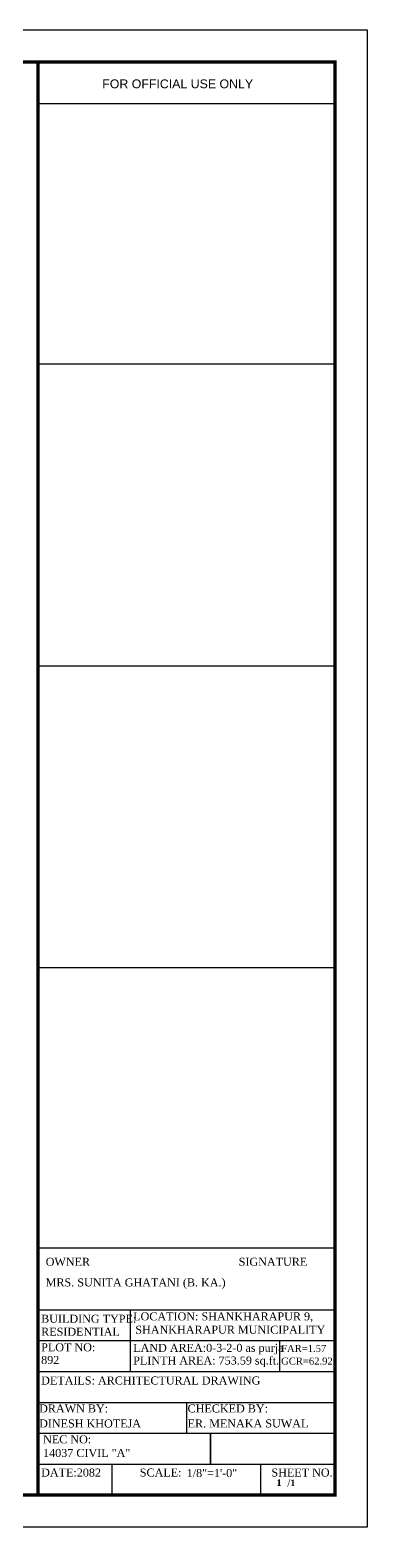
# Model space of a CAD drawing. Header units: inches. Extents: x -10117506 to -5032697, y -6529230 to -3253155.
# Drawn here: x -5046059 to -5045554, y -3262045 to -3259800 of the extents above; entities that cross this region are included whole.
import ezdxf

# ---------------------------------------------------------------- set-up
doc = ezdxf.new("R2010")
doc.units = ezdxf.units.IN
doc.header["$LTSCALE"] = 2
doc.header["$MEASUREMENT"] = 0
doc.layers.get('0').update_dxf_attribs({"linetype": 'CONTINUOUS'})
for name, color, linetype, lineweight in [('A-WALL', 5, 'CONTINUOUS', 35), ('TEXT', 181, 'CONTINUOUS', 25), ('Text 0.200', 122, 'CONTINUOUS', 20)]:
    doc.layers.add(name, color=color, linetype=linetype, lineweight=lineweight)
doc.styles.add('ordinary', font='times.ttf')
doc.styles.get("Standard").update_dxf_attribs({"font": 'ARIALN.TTF'})
doc.styles.add('titles', font='arial.ttf')

msp = doc.modelspace()

# ---------------------------------------------------------------- linework, layer by layer
for p, q in [((-5046047, -3259910.2), (-5045602.3, -3259910.2)), ((-5046047, -3260300.6), (-5045602.3, -3260300.6)), ((-5046047, -3260753.3), (-5045602.3, -3260753.3)), ((-5046047, -3261206), (-5045602.3, -3261206)), ((-5046047, -3261626.3), (-5045602.3, -3261626.3))]:
    msp.add_line(p, q)
msp.add_lwpolyline([(-5048729.1, -3262044.9), (-5048729.1, -3259799.8), (-5045554.3, -3259799.8), (-5045554.3, -3262044.9)], close=True)
at = {"const_width": 4.8}
msp.add_lwpolyline([(-5045602.3, -3261996.9), (-5045602.3, -3259847.8), (-5048585.1, -3259847.8), (-5048585.1, -3261996.9)], close=True, dxfattribs=at)
msp.add_lwpolyline([(-5046047, -3261996.9), (-5046047, -3259847.8)], dxfattribs=at)
at = {"layer": 'A-WALL', "ltscale": 50}
msp.add_line((-5045788.4, -3261904.2), (-5045788.4, -3261950.5), dxfattribs=at)
at = {"layer": 'TEXT'}
for p, q in [((-5046047, -3261718.9), (-5045602.3, -3261718.9)), ((-5045909.1, -3261718.9), (-5045909.1, -3261811.6)), ((-5046047, -3261765.3), (-5045602.3, -3261765.3)), ((-5045685.2, -3261765.3), (-5045685.2, -3261811.6)), ((-5046047, -3261811.6), (-5045602.3, -3261811.6)), ((-5046047, -3261857.9), (-5045602.3, -3261857.9)), ((-5045824.6, -3261857.9), (-5045824.6, -3261904.3)), ((-5046047, -3261904.2), (-5045602.3, -3261904.2)), ((-5046047, -3261950.5), (-5045602.3, -3261950.5)), ((-5045935.8, -3261996.9), (-5045935.8, -3261950.5)), ((-5045713.5, -3261996.9), (-5045713.5, -3261950.5))]:
    msp.add_line(p, q, dxfattribs=at)

# ---------------------------------------------------------------- texts
at = {"insert": (-5045950.7, -3259874), "char_height": 13.228, "attachment_point": 1, "style": 'titles'}
msp.add_mtext('FOR OFFICIAL USE ONLY', dxfattribs=at)
at = {"insert": (-5045713.5, -3261959.6), "char_height": 6.5423, "width": 86.843, "attachment_point": 1}
msp.add_mtext('\\A1;{\\fTimes New Roman|b1|i0|c0|p18;\\H1.2367x;\\P\\pi29.76545;\\H0.80859x;    \\fBookman Old Style|b0|i0|c0|p18;\\H1.6907x;/\\fBookman Old Style|b1|i0|c0|p18;\\H0.86414x;1\\fArial|b1|i0|c0|p34;\\H1.2047x; \\H0.8998x;   }', dxfattribs=at)
at = {"layer": 'TEXT', "style": 'ordinary'}
for s, height, p in [('OWNER', 12, (-5046035.4, -3261653)), ('SIGNATURE', 12, (-5045746.5, -3261653)), ('MRS. SUNITA GHATANI (B. KA.)', 12, (-5046035.4, -3261684)), ('BUILDING TYPE:  ', 12, (-5046042.2, -3261738.4)), ('LOCATION: SHANKHARAPUR 9,', 12, (-5045904.4, -3261734.9)), ('RESIDENTIAL', 12, (-5046042.2, -3261757.9)), ('SHANKHARAPUR MUNICIPALITY', 12, (-5045901.2, -3261754.9)), ('PLOT NO: ', 12, (-5046042.2, -3261781.3)), ('LAND AREA:0-3-2-0 as purja', 12, (-5045904.4, -3261782.1)), ('FAR=1.57', 10.5, (-5045682.9, -3261782.2)), ('892', 12, (-5046042.2, -3261800.3)), ('PLINTH AREA: 753.59 sq.ft.', 12, (-5045904.4, -3261801.1)), ('GCR=62.92', 10.5, (-5045682.9, -3261801.2)), ('DETAILS: ARCHITECTURAL DRAWING ', 12, (-5046042.2, -3261831.1)), ('DRAWN BY:', 12, (-5046045.2, -3261873)), ('CHECKED BY: ', 12, (-5045822.9, -3261873)), ('DINESH KHOTEJA', 12, (-5046045.2, -3261895.5)), ('ER. MENAKA SUWAL', 12, (-5045822.9, -3261895.5)), ('NEC NO:', 12, (-5046039.3, -3261919.3)), ('14037 CIVIL "A"', 12, (-5046039.3, -3261939.7)), ('DATE:2082', 12, (-5046042.2, -3261969.1)), ('SCALE:', 12, (-5045894.5, -3261969.1)), ('SHEET NO.', 12, (-5045697.4, -3261969.1))]:
    msp.add_text(s, height=height, dxfattribs=at).set_placement(p)
msp.add_attdef('1/8"=1\'-0"', (-5045824.3, -3261969.9), 'SCALE', height=12, dxfattribs=at)
at = {"layer": 'Text 0.200', "ltscale": 10, "insert": (-5045686, -3261973.2), "char_height": 9.93, "width": 19.482, "attachment_point": 2}
msp.add_mtext('{\\fBookman Old Style|b1|i0|c0|p18;1}', dxfattribs=at)

doc.saveas('drawing.dxf')
